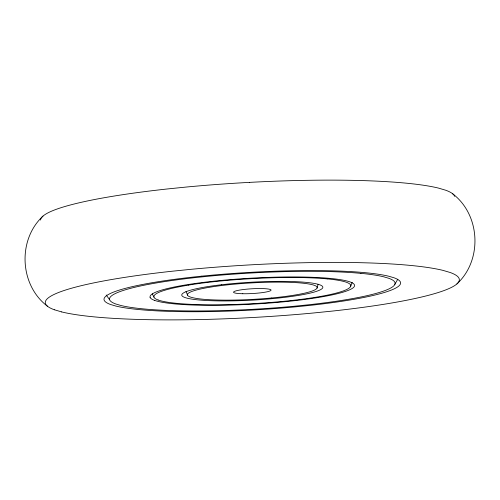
<?xml version="1.0" encoding="UTF-8"?>
<svg xmlns="http://www.w3.org/2000/svg" width="500" height="500" viewBox="0 0 500 500"><rect width="100%" height="100%" fill="white"/><g stroke="black" fill="none" stroke-linecap="round" stroke-linejoin="round"><path stroke-width="0.75" d="M317.081 288.075L318.1 284.256M350.6 286.481L352.163 282.356M394.837 284.381L397.744 279.262M249.406 182.381A208.45 26.488 -3.2 0 0 186.856 186.988L166.994 189A208.438 26.488 -3.2 0 0 113.225 196.194A205.831 26.156 -3.2 0 0 98.425 198.781A208.144 26.45 -3.2 0 0 69.031 205.344A206.312 26.212 -3.2 0 0 56.044 209.4A208.169 26.45 -3.2 0 0 43 216.1C17.35 239.856 19.512 285.125 47.462 306.225M456.9 283.925C482.612 260.238 480.55 214.963 452.663 193.787M61.644 311.913L54.413 309.781M106.2 294.994L109.663 299.769M152.256 293.819L153.931 297.094A99.069 12.588 -3.2 0 0 158.119 299.988M186.038 291.381L187.481 295.069M360.881 273.363A142.856 18.15 -3.2 0 0 246.188 273.306A143.675 18.256 -3.2 0 0 210.369 276.056L196.675 277.444A143.669 18.256 -3.2 0 0 159.613 282.406A141.869 18.025 -3.2 0 0 144.869 285.069A143.181 18.194 -3.2 0 0 110.325 297.025A141.888 18.031 -3.2 0 0 109.531 298.85A143.644 18.25 -3.2 0 0 115.831 304L120.812 305.469A143.65 18.25 -3.2 0 0 143.713 308.931A141.888 18.031 -3.2 0 0 158.275 310.012A142.994 18.169 -3.2 0 0 204.425 310.925A143.481 18.231 -3.2 0 0 237.15 310.075A141.888 18.031 -3.2 0 0 251.137 309.406A143.644 18.25 -3.2 0 0 294.244 306.231L307.938 304.844A143.65 18.25 -3.2 0 0 345 299.887A141.888 18.031 -3.2 0 0 359.744 297.219A143.181 18.194 -3.2 0 0 394.288 285.269A141.869 18.025 -3.2 0 0 395.081 283.444A143.669 18.256 -3.2 0 0 388.781 278.294L383.8 276.825A143.675 18.256 -3.2 0 0 360.906 273.356M150.144 297.325A102.325 13 -3.2 0 1 185.919 284.887A102.912 13.075 -3.2 0 1 212.456 281.331A101.606 12.912 -3.2 0 1 222.262 280.338A102.919 13.075 -3.2 0 1 247.925 278.363A102.331 13 -3.2 0 1 330.081 278.406A102.919 13.075 -3.2 0 1 344.338 280.4A101.706 12.925 -3.2 0 1 350.069 281.938A102.912 13.075 -3.2 0 1 354.481 284.969A102.306 13 -3.2 0 1 318.694 297.406A102.9 13.075 -3.2 0 1 292.156 300.956A101.575 12.906 -3.2 0 1 282.35 301.956A102.894 13.075 -3.2 0 1 256.688 303.925A102.306 13 -3.2 0 1 174.531 303.888A102.9 13.075 -3.2 0 1 158.112 301.406A101.575 12.906 -3.2 0 1 154.544 300.35M154.475 300.331A102.9 13.075 -3.2 0 1 150.062 297.306M249.4 182.387A207.281 26.337 -3.2 0 1 405.238 183.075A208.444 26.488 -3.2 0 1 438.481 188.094L445.712 190.231A208.438 26.488 -3.2 0 1 454.65 196.363M40.569 220.05A205.85 26.156 -3.2 0 1 43 216.1M54.413 309.781A208.281 26.463 -3.2 0 1 45.287 302.319A205.738 26.144 -3.2 0 1 46.45 299.669A208.05 26.438 -3.2 0 1 57.275 293.025A206.2 26.2 -3.2 0 1 68.994 288.969A208.025 26.431 -3.2 0 1 96.519 282.337A205.712 26.137 -3.2 0 1 117.894 278.469A208.319 26.469 -3.2 0 1 171.644 271.281L191.494 269.269A208.331 26.469 -3.2 0 1 254 264.669A207.162 26.325 -3.2 0 1 409.744 265.356A208.325 26.469 -3.2 0 1 442.969 270.375L450.2 272.512A208.319 26.469 -3.2 0 1 459.325 279.975A205.712 26.137 -3.2 0 1 458.169 282.625A208.038 26.431 -3.2 0 1 447.344 289.269A206.2 26.2 -3.2 0 1 435.619 293.325A208.038 26.431 -3.2 0 1 408.094 299.956A205.731 26.144 -3.2 0 1 386.719 303.825A208.287 26.469 -3.2 0 1 332.969 311.012L313.119 313.025A208.281 26.463 -3.2 0 1 250.613 317.625A205.738 26.144 -3.2 0 1 230.331 318.594A208.044 26.438 -3.2 0 1 182.881 319.825A206.194 26.2 -3.2 0 1 156.094 319.8A208.031 26.431 -3.2 0 1 115.962 318.5A205.738 26.144 -3.2 0 1 94.844 316.938A208.287 26.469 -3.2 0 1 61.644 311.913M350.662 285.2A98.494 12.512 -3.2 0 1 316.219 297.175A99.069 12.588 -3.2 0 1 295.25 300.075A97.888 12.438 -3.2 0 1 281.231 301.55A99.062 12.588 -3.2 0 1 256.525 303.45A98.5 12.519 -3.2 0 1 177.431 303.412A99.069 12.588 -3.2 0 1 163.7 301.494A97.888 12.438 -3.2 0 1 158.181 300.006M327.231 278.894A98.494 12.512 -3.2 0 0 248.156 278.856A99.087 12.588 -3.2 0 0 223.381 280.738A97.919 12.444 -3.2 0 0 209.363 282.213A99.081 12.588 -3.2 0 0 188.381 285.119M154.006 297.106A98.5 12.519 -3.2 0 1 188.444 285.131M350.681 285.2A99.081 12.588 -3.2 0 0 346.431 282.281A97.919 12.444 -3.2 0 0 340.913 280.8A99.087 12.588 -3.2 0 0 327.2 278.875M221.544 284.75A70.144 8.912 -3.2 0 1 231.588 283.694A70.662 8.981 -3.2 0 1 315.788 283.731A70.144 8.912 -3.2 0 1 319.731 284.794A70.975 9.019 -3.2 0 1 322.775 286.887A70.644 8.975 -3.2 0 1 283.062 297.544A70.119 8.912 -3.2 0 1 273.025 298.6A70.7 8.981 -3.2 0 1 188.812 298.562A70.119 8.912 -3.2 0 1 184.881 297.494A70.7 8.981 -3.2 0 1 221.513 284.738M271.35 298A64.994 8.256 -3.2 0 1 193.925 297.962A64.506 8.194 -3.2 0 1 190.281 296.988A64.994 8.256 -3.2 0 1 223.988 285.256A64.975 8.256 -3.2 0 1 310.681 284.331A64.994 8.256 -3.2 0 1 280.6 297.031A64.506 8.194 -3.2 0 1 271.369 298M201.569 276.175L194.525 276.919A149.225 18.962 -3.2 0 0 156.025 282.062A147.356 18.725 -3.2 0 0 140.712 284.837A148.525 18.875 -3.2 0 0 112.587 292.494A149.031 18.938 -3.2 0 0 104.844 297.25A147.375 18.725 -3.2 0 0 104.012 299.15A149.2 18.956 -3.2 0 0 110.55 304.494L115.725 306.025A149.206 18.956 -3.2 0 0 139.512 309.619A147.375 18.725 -3.2 0 0 154.637 310.744A149.019 18.938 -3.2 0 0 183.388 311.675A147.7 18.769 -3.2 0 0 202.575 311.688A149.031 18.938 -3.2 0 0 236.562 310.806A147.375 18.725 -3.2 0 0 251.094 310.113A149.2 18.956 -3.2 0 0 295.869 306.819L310.087 305.375A149.206 18.956 -3.2 0 0 348.587 300.225A147.375 18.725 -3.2 0 0 363.9 297.456A148.531 18.875 -3.2 0 0 392.025 289.8A149.025 18.938 -3.2 0 0 399.769 285.044A147.356 18.725 -3.2 0 0 400.6 283.144A149.225 18.962 -3.2 0 0 394.062 277.794L388.888 276.269A149.231 18.962 -3.2 0 0 365.106 272.669A148.387 18.856 -3.2 0 0 245.95 272.613A149.231 18.962 -3.2 0 0 208.744 275.475L201.569 276.175M242.8 293.731A18.781 2.387 -3.2 0 0 271.056 290.131A18.781 2.387 -3.2 0 0 243.062 289.575A18.781 2.387 -3.2 0 0 242.8 293.731"/></g></svg>
